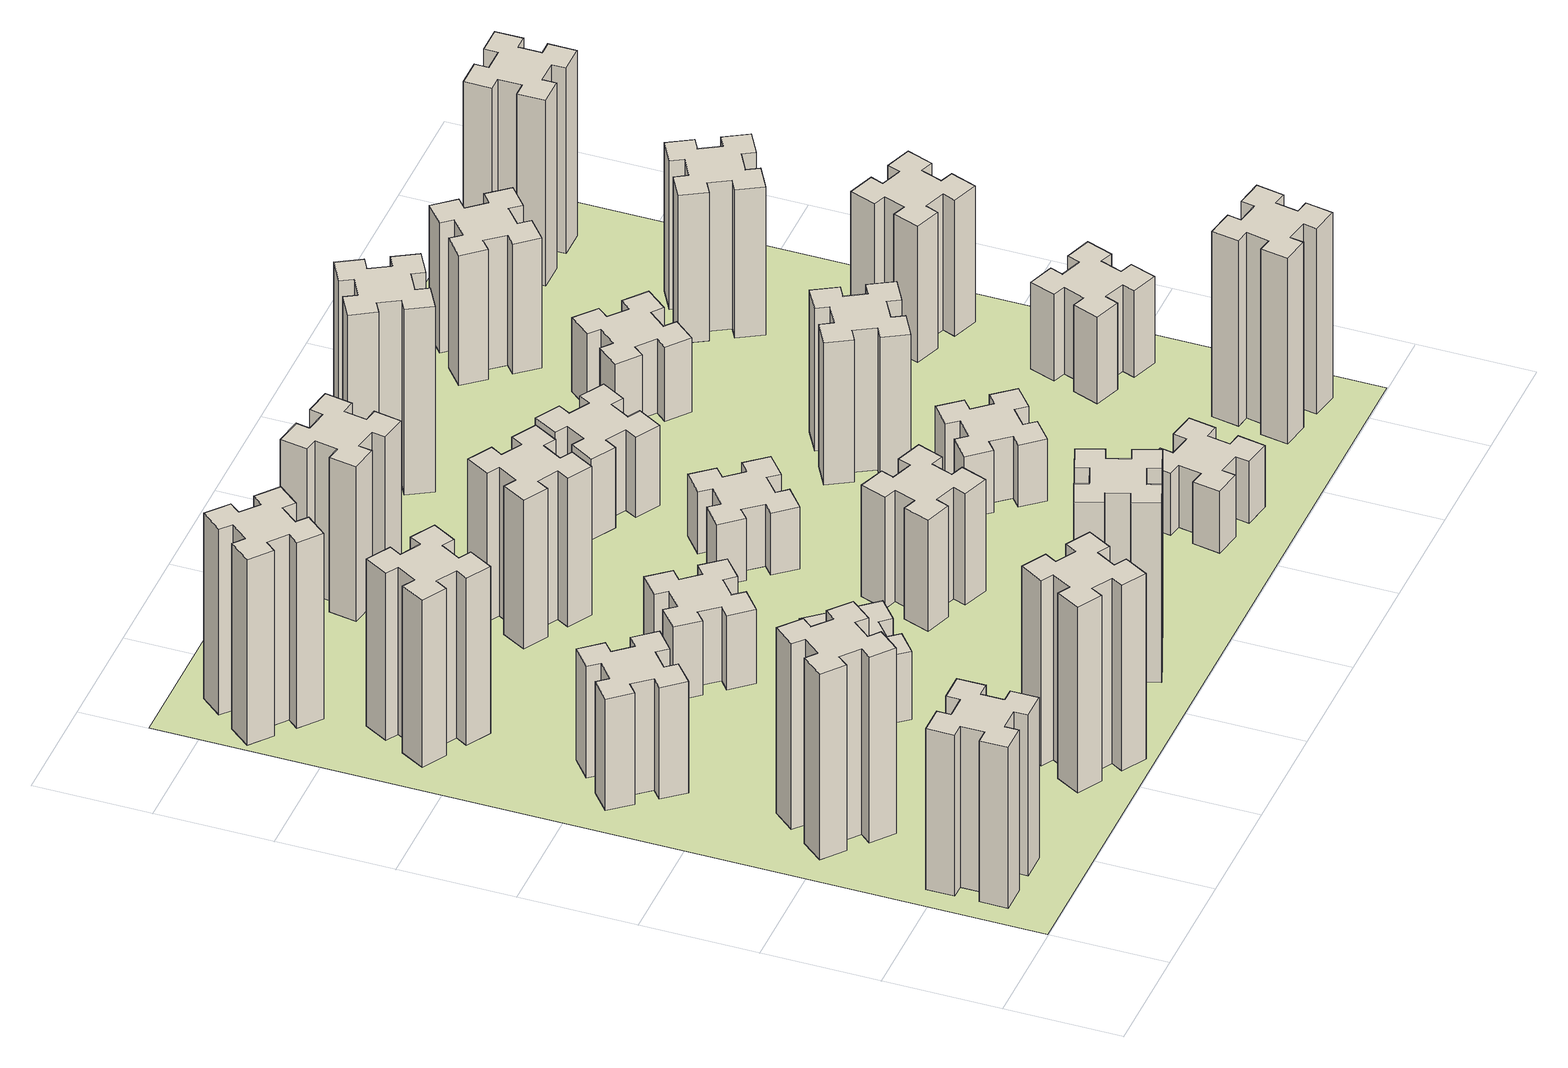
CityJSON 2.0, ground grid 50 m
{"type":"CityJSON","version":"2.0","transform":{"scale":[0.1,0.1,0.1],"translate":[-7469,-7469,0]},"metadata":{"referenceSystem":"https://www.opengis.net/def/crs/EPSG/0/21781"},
"CityObjects":{
"building1":{"type":"Building","attributes":{"class":"1000","function":"1000","usage":"1000","yearOfConstruction":2016,"roofType":"1000","measuredHeight":78,"storeysAboveGround":30,"storeysBelowGround":0},"geometry":[{"type":"Solid","lod":"1","boundaries":[[[[0,1,2,3,4,5,6,7,8,9,10,11,12,13,14,15,16,17,18,19]],[[17,16,20,21]],[[16,15,22,20]],[[15,14,23,22]],[[14,13,24,23]],[[13,12,25,24]],[[12,11,26,25]],[[11,10,27,26]],[[10,9,28,27]],[[9,8,29,28]],[[8,7,30,29]],[[7,6,31,30]],[[6,5,32,31]],[[5,4,33,32]],[[4,3,34,33]],[[3,2,35,34]],[[2,1,36,35]],[[1,0,37,36]],[[0,19,38,37]],[[19,18,39,38]],[[18,17,21,39]],[[24,25,26,27,28,29,30,31,32,33,34,35,36,37,38,39,21,20,22,23]]]]}]},
"building2":{"type":"Building","attributes":{"class":"1000","function":"1000","usage":"1000","yearOfConstruction":2016,"roofType":"1000","measuredHeight":90,"storeysAboveGround":30,"storeysBelowGround":0},"geometry":[{"type":"Solid","lod":"1","boundaries":[[[[40,41,42,43,44,45,46,47,48,49,50,51,52,53,54,55,56,57,58,59]],[[57,56,60,61]],[[56,55,62,60]],[[55,54,63,62]],[[54,53,64,63]],[[53,52,65,64]],[[52,51,66,65]],[[51,50,67,66]],[[50,49,68,67]],[[49,48,69,68]],[[48,47,70,69]],[[47,46,71,70]],[[46,45,72,71]],[[45,44,73,72]],[[44,43,74,73]],[[43,42,75,74]],[[42,41,76,75]],[[41,40,77,76]],[[40,59,78,77]],[[59,58,79,78]],[[58,57,61,79]],[[64,65,66,67,68,69,70,71,72,73,74,75,76,77,78,79,61,60,62,63]]]]}]},
"building3":{"type":"Building","attributes":{"class":"1000","function":"1000","usage":"1000","yearOfConstruction":2016,"roofType":"1000","measuredHeight":54,"storeysAboveGround":30,"storeysBelowGround":0},"geometry":[{"type":"Solid","lod":"1","boundaries":[[[[80,81,82,83,84,85,86,87,88,89,90,91,92,93,94,95,96,97,98,99]],[[97,96,100,101]],[[96,95,102,100]],[[95,94,103,102]],[[94,93,104,103]],[[93,92,105,104]],[[92,91,106,105]],[[91,90,107,106]],[[90,89,108,107]],[[89,88,109,108]],[[88,87,110,109]],[[87,86,111,110]],[[86,85,112,111]],[[85,84,113,112]],[[84,83,114,113]],[[83,82,115,114]],[[82,81,116,115]],[[81,80,117,116]],[[80,99,118,117]],[[99,98,119,118]],[[98,97,101,119]],[[104,105,106,107,108,109,110,111,112,113,114,115,116,117,118,119,101,100,102,103]]]]}]},
"building4":{"type":"Building","attributes":{"class":"1000","function":"1000","usage":"1000","yearOfConstruction":2016,"roofType":"1000","measuredHeight":81,"storeysAboveGround":30,"storeysBelowGround":0},"geometry":[{"type":"Solid","lod":"1","boundaries":[[[[120,121,122,123,124,125,126,127,128,129,130,131,132,133,134,135,136,137,138,139]],[[137,136,140,141]],[[136,135,142,140]],[[135,134,143,142]],[[134,133,144,143]],[[133,132,145,144]],[[132,131,146,145]],[[131,130,147,146]],[[130,129,148,147]],[[129,128,149,148]],[[128,127,150,149]],[[127,126,151,150]],[[126,125,152,151]],[[125,124,153,152]],[[124,123,154,153]],[[123,122,155,154]],[[122,121,156,155]],[[121,120,157,156]],[[120,139,158,157]],[[139,138,159,158]],[[138,137,141,159]],[[144,145,146,147,148,149,150,151,152,153,154,155,156,157,158,159,141,140,142,143]]]]}]},
"building5":{"type":"Building","attributes":{"class":"1000","function":"1000","usage":"1000","yearOfConstruction":2016,"roofType":"1000","measuredHeight":90,"storeysAboveGround":30,"storeysBelowGround":0},"geometry":[{"type":"Solid","lod":"1","boundaries":[[[[160,161,162,163,164,165,166,167,168,169,170,171,172,173,174,175,176,177,178,179]],[[177,176,180,181]],[[176,175,182,180]],[[175,174,183,182]],[[174,173,184,183]],[[173,172,185,184]],[[172,171,186,185]],[[171,170,187,186]],[[170,169,188,187]],[[169,168,189,188]],[[168,167,190,189]],[[167,166,191,190]],[[166,165,192,191]],[[165,164,193,192]],[[164,163,194,193]],[[163,162,195,194]],[[162,161,196,195]],[[161,160,197,196]],[[160,179,198,197]],[[179,178,199,198]],[[178,177,181,199]],[[184,185,186,187,188,189,190,191,192,193,194,195,196,197,198,199,181,180,182,183]]]]}]},
"building6":{"type":"Building","attributes":{"class":"1000","function":"1000","usage":"1000","yearOfConstruction":2016,"roofType":"1000","measuredHeight":90,"storeysAboveGround":30,"storeysBelowGround":0},"geometry":[{"type":"Solid","lod":"1","boundaries":[[[[200,201,202,203,204,205,206,207,208,209,210,211,212,213,214,215,216,217,218,219]],[[217,216,220,221]],[[216,215,222,220]],[[215,214,223,222]],[[214,213,224,223]],[[213,212,225,224]],[[212,211,226,225]],[[211,210,227,226]],[[210,209,228,227]],[[209,208,229,228]],[[208,207,230,229]],[[207,206,231,230]],[[206,205,232,231]],[[205,204,233,232]],[[204,203,234,233]],[[203,202,235,234]],[[202,201,236,235]],[[201,200,237,236]],[[200,219,238,237]],[[219,218,239,238]],[[218,217,221,239]],[[224,225,226,227,228,229,230,231,232,233,234,235,236,237,238,239,221,220,222,223]]]]}]},
"building7":{"type":"Building","attributes":{"class":"1000","function":"1000","usage":"1000","yearOfConstruction":2016,"roofType":"1000","measuredHeight":33,"storeysAboveGround":30,"storeysBelowGround":0},"geometry":[{"type":"Solid","lod":"1","boundaries":[[[[240,241,242,243,244,245,246,247,248,249,250,251,252,253,254,255,256,257,258,259]],[[257,256,260,261]],[[256,255,262,260]],[[255,254,263,262]],[[254,253,264,263]],[[253,252,265,264]],[[252,251,266,265]],[[251,250,267,266]],[[250,249,268,267]],[[249,248,269,268]],[[248,247,270,269]],[[247,246,271,270]],[[246,245,272,271]],[[245,244,273,272]],[[244,243,274,273]],[[243,242,275,274]],[[242,241,276,275]],[[241,240,277,276]],[[240,259,278,277]],[[259,258,279,278]],[[258,257,261,279]],[[264,265,266,267,268,269,270,271,272,273,274,275,276,277,278,279,261,260,262,263]]]]}]},
"building8":{"type":"Building","attributes":{"class":"1000","function":"1000","usage":"1000","yearOfConstruction":2016,"roofType":"1000","measuredHeight":36,"storeysAboveGround":30,"storeysBelowGround":0},"geometry":[{"type":"Solid","lod":"1","boundaries":[[[[280,281,282,283,284,285,286,287,288,289,290,291,292,293,294,295,296,297,298,299]],[[297,296,300,301]],[[296,295,302,300]],[[295,294,303,302]],[[294,293,304,303]],[[293,292,305,304]],[[292,291,306,305]],[[291,290,307,306]],[[290,289,308,307]],[[289,288,309,308]],[[288,287,310,309]],[[287,286,311,310]],[[286,285,312,311]],[[285,284,313,312]],[[284,283,314,313]],[[283,282,315,314]],[[282,281,316,315]],[[281,280,317,316]],[[280,299,318,317]],[[299,298,319,318]],[[298,297,301,319]],[[304,305,306,307,308,309,310,311,312,313,314,315,316,317,318,319,301,300,302,303]]]]}]},
"building9":{"type":"Building","attributes":{"class":"1000","function":"1000","usage":"1000","yearOfConstruction":2016,"roofType":"1000","measuredHeight":87,"storeysAboveGround":30,"storeysBelowGround":0},"geometry":[{"type":"Solid","lod":"1","boundaries":[[[[320,321,322,323,324,325,326,327,328,329,330,331,332,333,334,335,336,337,338,339]],[[337,336,340,341]],[[336,335,342,340]],[[335,334,343,342]],[[334,333,344,343]],[[333,332,345,344]],[[332,331,346,345]],[[331,330,347,346]],[[330,329,348,347]],[[329,328,349,348]],[[328,327,350,349]],[[327,326,351,350]],[[326,325,352,351]],[[325,324,353,352]],[[324,323,354,353]],[[323,322,355,354]],[[322,321,356,355]],[[321,320,357,356]],[[320,339,358,357]],[[339,338,359,358]],[[338,337,341,359]],[[344,345,346,347,348,349,350,351,352,353,354,355,356,357,358,359,341,340,342,343]]]]}]},
"building10":{"type":"Building","attributes":{"class":"1000","function":"1000","usage":"1000","yearOfConstruction":2016,"roofType":"1000","measuredHeight":72,"storeysAboveGround":30,"storeysBelowGround":0},"geometry":[{"type":"Solid","lod":"1","boundaries":[[[[360,361,362,363,364,365,366,367,368,369,370,371,372,373,374,375,376,377,378,379]],[[377,376,380,381]],[[376,375,382,380]],[[375,374,383,382]],[[374,373,384,383]],[[373,372,385,384]],[[372,371,386,385]],[[371,370,387,386]],[[370,369,388,387]],[[369,368,389,388]],[[368,367,390,389]],[[367,366,391,390]],[[366,365,392,391]],[[365,364,393,392]],[[364,363,394,393]],[[363,362,395,394]],[[362,361,396,395]],[[361,360,397,396]],[[360,379,398,397]],[[379,378,399,398]],[[378,377,381,399]],[[384,385,386,387,388,389,390,391,392,393,394,395,396,397,398,399,381,380,382,383]]]]}]},
"building11":{"type":"Building","attributes":{"class":"1000","function":"1000","usage":"1000","yearOfConstruction":2016,"roofType":"1000","measuredHeight":75,"storeysAboveGround":30,"storeysBelowGround":0},"geometry":[{"type":"Solid","lod":"1","boundaries":[[[[400,401,402,403,404,405,406,407,408,409,410,411,412,413,414,415,416,417,418,419]],[[417,416,420,421]],[[416,415,422,420]],[[415,414,423,422]],[[414,413,424,423]],[[413,412,425,424]],[[412,411,426,425]],[[411,410,427,426]],[[410,409,428,427]],[[409,408,429,428]],[[408,407,430,429]],[[407,406,431,430]],[[406,405,432,431]],[[405,404,433,432]],[[404,403,434,433]],[[403,402,435,434]],[[402,401,436,435]],[[401,400,437,436]],[[400,419,438,437]],[[419,418,439,438]],[[418,417,421,439]],[[424,425,426,427,428,429,430,431,432,433,434,435,436,437,438,439,421,420,422,423]]]]}]},
"building12":{"type":"Building","attributes":{"class":"1000","function":"1000","usage":"1000","yearOfConstruction":2016,"roofType":"1000","measuredHeight":54,"storeysAboveGround":30,"storeysBelowGround":0},"geometry":[{"type":"Solid","lod":"1","boundaries":[[[[440,441,442,443,444,445,446,447,448,449,450,451,452,453,454,455,456,457,458,459]],[[457,456,460,461]],[[456,455,462,460]],[[455,454,463,462]],[[454,453,464,463]],[[453,452,465,464]],[[452,451,466,465]],[[451,450,467,466]],[[450,449,468,467]],[[449,448,469,468]],[[448,447,470,469]],[[447,446,471,470]],[[446,445,472,471]],[[445,444,473,472]],[[444,443,474,473]],[[443,442,475,474]],[[442,441,476,475]],[[441,440,477,476]],[[440,459,478,477]],[[459,458,479,478]],[[458,457,461,479]],[[464,465,466,467,468,469,470,471,472,473,474,475,476,477,478,479,461,460,462,463]]]]}]},
"building13":{"type":"Building","attributes":{"class":"1000","function":"1000","usage":"1000","yearOfConstruction":2016,"roofType":"1000","measuredHeight":30,"storeysAboveGround":30,"storeysBelowGround":0},"geometry":[{"type":"Solid","lod":"1","boundaries":[[[[480,481,482,483,484,485,486,487,488,489,490,491,492,493,494,495,496,497,498,499]],[[497,496,500,501]],[[496,495,502,500]],[[495,494,503,502]],[[494,493,504,503]],[[493,492,505,504]],[[492,491,506,505]],[[491,490,507,506]],[[490,489,508,507]],[[489,488,509,508]],[[488,487,510,509]],[[487,486,511,510]],[[486,485,512,511]],[[485,484,513,512]],[[484,483,514,513]],[[483,482,515,514]],[[482,481,516,515]],[[481,480,517,516]],[[480,499,518,517]],[[499,498,519,518]],[[498,497,501,519]],[[504,505,506,507,508,509,510,511,512,513,514,515,516,517,518,519,501,500,502,503]]]]}]},
"building14":{"type":"Building","attributes":{"class":"1000","function":"1000","usage":"1000","yearOfConstruction":2016,"roofType":"1000","measuredHeight":39,"storeysAboveGround":30,"storeysBelowGround":0},"geometry":[{"type":"Solid","lod":"1","boundaries":[[[[520,521,522,523,524,525,526,527,528,529,530,531,532,533,534,535,536,537,538,539]],[[537,536,540,541]],[[536,535,542,540]],[[535,534,543,542]],[[534,533,544,543]],[[533,532,545,544]],[[532,531,546,545]],[[531,530,547,546]],[[530,529,548,547]],[[529,528,549,548]],[[528,527,550,549]],[[527,526,551,550]],[[526,525,552,551]],[[525,524,553,552]],[[524,523,554,553]],[[523,522,555,554]],[[522,521,556,555]],[[521,520,557,556]],[[520,539,558,557]],[[539,538,559,558]],[[538,537,541,559]],[[544,545,546,547,548,549,550,551,552,553,554,555,556,557,558,559,541,540,542,543]]]]}]},
"building15":{"type":"Building","attributes":{"class":"1000","function":"1000","usage":"1000","yearOfConstruction":2016,"roofType":"1000","measuredHeight":30,"storeysAboveGround":30,"storeysBelowGround":0},"geometry":[{"type":"Solid","lod":"1","boundaries":[[[[560,561,562,563,564,565,566,567,568,569,570,571,572,573,574,575,576,577,578,579]],[[577,576,580,581]],[[576,575,582,580]],[[575,574,583,582]],[[574,573,584,583]],[[573,572,585,584]],[[572,571,586,585]],[[571,570,587,586]],[[570,569,588,587]],[[569,568,589,588]],[[568,567,590,589]],[[567,566,591,590]],[[566,565,592,591]],[[565,564,593,592]],[[564,563,594,593]],[[563,562,595,594]],[[562,561,596,595]],[[561,560,597,596]],[[560,579,598,597]],[[579,578,599,598]],[[578,577,581,599]],[[584,585,586,587,588,589,590,591,592,593,594,595,596,597,598,599,581,580,582,583]]]]}]},
"building16":{"type":"Building","attributes":{"class":"1000","function":"1000","usage":"1000","yearOfConstruction":2016,"roofType":"1000","measuredHeight":90,"storeysAboveGround":30,"storeysBelowGround":0},"geometry":[{"type":"Solid","lod":"1","boundaries":[[[[600,601,602,603,604,605,606,607,608,609,610,611,612,613,614,615,616,617,618,619]],[[617,616,620,621]],[[616,615,622,620]],[[615,614,623,622]],[[614,613,624,623]],[[613,612,625,624]],[[612,611,626,625]],[[611,610,627,626]],[[610,609,628,627]],[[609,608,629,628]],[[608,607,630,629]],[[607,606,631,630]],[[606,605,632,631]],[[605,604,633,632]],[[604,603,634,633]],[[603,602,635,634]],[[602,601,636,635]],[[601,600,637,636]],[[600,619,638,637]],[[619,618,639,638]],[[618,617,621,639]],[[624,625,626,627,628,629,630,631,632,633,634,635,636,637,638,639,621,620,622,623]]]]}]},
"building17":{"type":"Building","attributes":{"class":"1000","function":"1000","usage":"1000","yearOfConstruction":2016,"roofType":"1000","measuredHeight":30,"storeysAboveGround":30,"storeysBelowGround":0},"geometry":[{"type":"Solid","lod":"1","boundaries":[[[[640,641,642,643,644,645,646,647,648,649,650,651,652,653,654,655,656,657,658,659]],[[657,656,660,661]],[[656,655,662,660]],[[655,654,663,662]],[[654,653,664,663]],[[653,652,665,664]],[[652,651,666,665]],[[651,650,667,666]],[[650,649,668,667]],[[649,648,669,668]],[[648,647,670,669]],[[647,646,671,670]],[[646,645,672,671]],[[645,644,673,672]],[[644,643,674,673]],[[643,642,675,674]],[[642,641,676,675]],[[641,640,677,676]],[[640,659,678,677]],[[659,658,679,678]],[[658,657,661,679]],[[664,665,666,667,668,669,670,671,672,673,674,675,676,677,678,679,661,660,662,663]]]]}]},
"building18":{"type":"Building","attributes":{"class":"1000","function":"1000","usage":"1000","yearOfConstruction":2016,"roofType":"1000","measuredHeight":69,"storeysAboveGround":30,"storeysBelowGround":0},"geometry":[{"type":"Solid","lod":"1","boundaries":[[[[680,681,682,683,684,685,686,687,688,689,690,691,692,693,694,695,696,697,698,699]],[[697,696,700,701]],[[696,695,702,700]],[[695,694,703,702]],[[694,693,704,703]],[[693,692,705,704]],[[692,691,706,705]],[[691,690,707,706]],[[690,689,708,707]],[[689,688,709,708]],[[688,687,710,709]],[[687,686,711,710]],[[686,685,712,711]],[[685,684,713,712]],[[684,683,714,713]],[[683,682,715,714]],[[682,681,716,715]],[[681,680,717,716]],[[680,699,718,717]],[[699,698,719,718]],[[698,697,701,719]],[[704,705,706,707,708,709,710,711,712,713,714,715,716,717,718,719,701,700,702,703]]]]}]},
"building19":{"type":"Building","attributes":{"class":"1000","function":"1000","usage":"1000","yearOfConstruction":2016,"roofType":"1000","measuredHeight":36,"storeysAboveGround":30,"storeysBelowGround":0},"geometry":[{"type":"Solid","lod":"1","boundaries":[[[[720,721,722,723,724,725,726,727,728,729,730,731,732,733,734,735,736,737,738,739]],[[737,736,740,741]],[[736,735,742,740]],[[735,734,743,742]],[[734,733,744,743]],[[733,732,745,744]],[[732,731,746,745]],[[731,730,747,746]],[[730,729,748,747]],[[729,728,749,748]],[[728,727,750,749]],[[727,726,751,750]],[[726,725,752,751]],[[725,724,753,752]],[[724,723,754,753]],[[723,722,755,754]],[[722,721,756,755]],[[721,720,757,756]],[[720,739,758,757]],[[739,738,759,758]],[[738,737,741,759]],[[744,745,746,747,748,749,750,751,752,753,754,755,756,757,758,759,741,740,742,743]]]]}]},
"building20":{"type":"Building","attributes":{"class":"1000","function":"1000","usage":"1000","yearOfConstruction":2016,"roofType":"1000","measuredHeight":90,"storeysAboveGround":30,"storeysBelowGround":0},"geometry":[{"type":"Solid","lod":"1","boundaries":[[[[760,761,762,763,764,765,766,767,768,769,770,771,772,773,774,775,776,777,778,779]],[[777,776,780,781]],[[776,775,782,780]],[[775,774,783,782]],[[774,773,784,783]],[[773,772,785,784]],[[772,771,786,785]],[[771,770,787,786]],[[770,769,788,787]],[[769,768,789,788]],[[768,767,790,789]],[[767,766,791,790]],[[766,765,792,791]],[[765,764,793,792]],[[764,763,794,793]],[[763,762,795,794]],[[762,761,796,795]],[[761,760,797,796]],[[760,779,798,797]],[[779,778,799,798]],[[778,777,781,799]],[[784,785,786,787,788,789,790,791,792,793,794,795,796,797,798,799,781,780,782,783]]]]}]},
"building21":{"type":"Building","attributes":{"class":"1000","function":"1000","usage":"1000","yearOfConstruction":2016,"roofType":"1000","measuredHeight":63,"storeysAboveGround":30,"storeysBelowGround":0},"geometry":[{"type":"Solid","lod":"1","boundaries":[[[[800,801,802,803,804,805,806,807,808,809,810,811,812,813,814,815,816,817,818,819]],[[817,816,820,821]],[[816,815,822,820]],[[815,814,823,822]],[[814,813,824,823]],[[813,812,825,824]],[[812,811,826,825]],[[811,810,827,826]],[[810,809,828,827]],[[809,808,829,828]],[[808,807,830,829]],[[807,806,831,830]],[[806,805,832,831]],[[805,804,833,832]],[[804,803,834,833]],[[803,802,835,834]],[[802,801,836,835]],[[801,800,837,836]],[[800,819,838,837]],[[819,818,839,838]],[[818,817,821,839]],[[824,825,826,827,828,829,830,831,832,833,834,835,836,837,838,839,821,820,822,823]]]]}]},
"building22":{"type":"Building","attributes":{"class":"1000","function":"1000","usage":"1000","yearOfConstruction":2016,"roofType":"1000","measuredHeight":42,"storeysAboveGround":30,"storeysBelowGround":0},"geometry":[{"type":"Solid","lod":"1","boundaries":[[[[840,841,842,843,844,845,846,847,848,849,850,851,852,853,854,855,856,857,858,859]],[[857,856,860,861]],[[856,855,862,860]],[[855,854,863,862]],[[854,853,864,863]],[[853,852,865,864]],[[852,851,866,865]],[[851,850,867,866]],[[850,849,868,867]],[[849,848,869,868]],[[848,847,870,869]],[[847,846,871,870]],[[846,845,872,871]],[[845,844,873,872]],[[844,843,874,873]],[[843,842,875,874]],[[842,841,876,875]],[[841,840,877,876]],[[840,859,878,877]],[[859,858,879,878]],[[858,857,861,879]],[[864,865,866,867,868,869,870,871,872,873,874,875,876,877,878,879,861,860,862,863]]]]}]},
"building23":{"type":"Building","attributes":{"class":"1000","function":"1000","usage":"1000","yearOfConstruction":2016,"roofType":"1000","measuredHeight":66,"storeysAboveGround":30,"storeysBelowGround":0},"geometry":[{"type":"Solid","lod":"1","boundaries":[[[[880,881,882,883,884,885,886,887,888,889,890,891,892,893,894,895,896,897,898,899]],[[897,896,900,901]],[[896,895,902,900]],[[895,894,903,902]],[[894,893,904,903]],[[893,892,905,904]],[[892,891,906,905]],[[891,890,907,906]],[[890,889,908,907]],[[889,888,909,908]],[[888,887,910,909]],[[887,886,911,910]],[[886,885,912,911]],[[885,884,913,912]],[[884,883,914,913]],[[883,882,915,914]],[[882,881,916,915]],[[881,880,917,916]],[[880,899,918,917]],[[899,898,919,918]],[[898,897,901,919]],[[904,905,906,907,908,909,910,911,912,913,914,915,916,917,918,919,901,900,902,903]]]]}]},
"building24":{"type":"Building","attributes":{"class":"1000","function":"1000","usage":"1000","yearOfConstruction":2016,"roofType":"1000","measuredHeight":72,"storeysAboveGround":30,"storeysBelowGround":0},"geometry":[{"type":"Solid","lod":"1","boundaries":[[[[920,921,922,923,924,925,926,927,928,929,930,931,932,933,934,935,936,937,938,939]],[[937,936,940,941]],[[936,935,942,940]],[[935,934,943,942]],[[934,933,944,943]],[[933,932,945,944]],[[932,931,946,945]],[[931,930,947,946]],[[930,929,948,947]],[[929,928,949,948]],[[928,927,950,949]],[[927,926,951,950]],[[926,925,952,951]],[[925,924,953,952]],[[924,923,954,953]],[[923,922,955,954]],[[922,921,956,955]],[[921,920,957,956]],[[920,939,958,957]],[[939,938,959,958]],[[938,937,941,959]],[[944,945,946,947,948,949,950,951,952,953,954,955,956,957,958,959,941,940,942,943]]]]}]},
"building25":{"type":"Building","attributes":{"class":"1000","function":"1000","usage":"1000","yearOfConstruction":2016,"roofType":"1000","measuredHeight":90,"storeysAboveGround":30,"storeysBelowGround":0},"geometry":[{"type":"Solid","lod":"1","boundaries":[[[[960,961,962,963,964,965,966,967,968,969,970,971,972,973,974,975,976,977,978,979]],[[977,976,980,981]],[[976,975,982,980]],[[975,974,983,982]],[[974,973,984,983]],[[973,972,985,984]],[[972,971,986,985]],[[971,970,987,986]],[[970,969,988,987]],[[969,968,989,988]],[[968,967,990,989]],[[967,966,991,990]],[[966,965,992,991]],[[965,964,993,992]],[[964,963,994,993]],[[963,962,995,994]],[[962,961,996,995]],[[961,960,997,996]],[[960,979,998,997]],[[979,978,999,998]],[[978,977,981,999]],[[984,985,986,987,988,989,990,991,992,993,994,995,996,997,998,999,981,980,982,983]]]]}]},
"landuse1":{"type":"LandUse","attributes":{"name":"plot1","function":"1010"},"geometry":[{"type":"MultiSurface","lod":"1","boundaries":[[[1000,1001,1002,1003]]]}]}
},
"vertices":[
[165,425,0],[165,325,0],[105,325,0],[105,205,0],[225,205,0],[225,265,0],[325,265,0],[325,205,0],[445,205,0],[445,325,0],[385,325,0],[385,425,0],[445,425,0],[445,545,0],[325,545,0],[325,485,0],[225,485,0],[225,545,0],[105,545,0],[105,425,0],[225,485,780],[225,545,780],[325,485,780],[325,545,780],[445,545,780],[445,425,780],[385,425,780],[385,325,780],[445,325,780],[445,205,780],[325,205,780],[325,265,780],[225,265,780],[225,205,780],[105,205,780],[105,325,780],[165,325,780],[165,425,780],[105,425,780],[105,545,780],
[484,1067,0],[408,1132,0],[446,1178,0],[354,1255,0],[277,1163,0],[323,1124,0],[259,1048,0],[213,1086,0],[136,994,0],[228,917,0],[266,963,0],[343,899,0],[304,853,0],[396,776,0],[473,868,0],[427,906,0],[492,983,0],[538,944,0],[615,1036,0],[523,1113,0],[492,983,900],[538,944,900],[427,906,900],[473,868,900],[396,776,900],[304,853,900],[343,899,900],[266,963,900],[228,917,900],[136,994,900],[213,1086,900],[259,1048,900],[323,1124,900],[277,1163,900],[354,1255,900],[446,1178,900],[408,1132,900],[484,1067,900],[523,1113,900],[615,1036,900],
[492,1888,0],[427,1964,0],[473,2003,0],[396,2095,0],[304,2018,0],[343,1972,0],[266,1907,0],[228,1953,0],[136,1876,0],[213,1784,0],[259,1823,0],[323,1746,0],[277,1708,0],[354,1616,0],[446,1693,0],[408,1739,0],[484,1803,0],[523,1757,0],[615,1834,0],[538,1926,0],[484,1803,540],[523,1757,540],[408,1739,540],[446,1693,540],[354,1616,540],[277,1708,540],[323,1746,540],[259,1823,540],[213,1784,540],[136,1876,540],[228,1953,540],[266,1907,540],[343,1972,540],[304,2018,540],[396,2095,540],[473,2003,540],[427,1964,540],[492,1888,540],[538,1926,540],[615,1834,540],
[446,2597,0],[496,2684,0],[548,2654,0],[608,2758,0],[504,2818,0],[474,2766,0],[387,2816,0],[417,2868,0],[313,2928,0],[253,2824,0],[305,2794,0],[255,2707,0],[203,2737,0],[143,2633,0],[247,2573,0],[277,2625,0],[364,2575,0],[334,2523,0],[438,2463,0],[498,2567,0],[364,2575,810],[334,2523,810],[277,2625,810],[247,2573,810],[143,2633,810],[203,2737,810],[255,2707,810],[305,2794,810],[253,2824,810],[313,2928,810],[417,2868,810],[387,2816,810],[474,2766,810],[504,2818,810],[608,2758,810],[548,2654,810],[496,2684,810],[446,2597,810],[498,2567,810],[438,2463,810],
[1214,346,0],[1127,396,0],[1157,448,0],[1053,508,0],[993,404,0],[1045,374,0],[995,287,0],[943,317,0],[883,213,0],[987,153,0],[1017,205,0],[1104,155,0],[1074,103,0],[1178,43,0],[1238,147,0],[1186,177,0],[1236,264,0],[1288,234,0],[1348,338,0],[1244,398,0],[1236,264,900],[1288,234,900],[1186,177,900],[1238,147,900],[1178,43,900],[1074,103,900],[1104,155,900],[1017,205,900],[987,153,900],[883,213,900],[943,317,900],[995,287,900],[1045,374,900],[993,404,900],[1053,508,900],[1157,448,900],[1127,396,900],[1214,346,900],[1244,398,900],[1348,338,900],
[384,3387,0],[308,3452,0],[346,3498,0],[254,3575,0],[177,3483,0],[223,3444,0],[159,3368,0],[113,3406,0],[36,3314,0],[128,3237,0],[166,3283,0],[243,3219,0],[204,3173,0],[296,3096,0],[373,3188,0],[327,3226,0],[392,3303,0],[438,3264,0],[515,3356,0],[423,3433,0],[392,3303,900],[438,3264,900],[327,3226,900],[373,3188,900],[296,3096,900],[204,3173,900],[243,3219,900],[166,3283,900],[128,3237,900],[36,3314,900],[113,3406,900],[159,3368,900],[223,3444,900],[177,3483,900],[254,3575,900],[346,3498,900],[308,3452,900],[384,3387,900],[423,3433,900],[515,3356,900],
[1083,1332,0],[1006,1267,0],[968,1313,0],[876,1236,0],[953,1144,0],[999,1183,0],[1063,1106,0],[1017,1068,0],[1094,976,0],[1186,1053,0],[1148,1099,0],[1224,1163,0],[1263,1117,0],[1355,1194,0],[1278,1286,0],[1232,1248,0],[1167,1324,0],[1213,1363,0],[1136,1455,0],[1044,1378,0],[1167,1324,330],[1213,1363,330],[1232,1248,330],[1278,1286,330],[1355,1194,330],[1263,1117,330],[1224,1163,330],[1148,1099,330],[1186,1053,330],[1094,976,330],[1017,1068,330],[1063,1106,330],[999,1183,330],[953,1144,330],[876,1236,330],[968,1313,330],[1006,1267,330],[1083,1332,330],[1044,1378,330],[1136,1455,330],
[1083,1972,0],[1006,1907,0],[968,1953,0],[876,1876,0],[953,1784,0],[999,1823,0],[1063,1746,0],[1017,1708,0],[1094,1616,0],[1186,1693,0],[1148,1739,0],[1224,1803,0],[1263,1757,0],[1355,1834,0],[1278,1926,0],[1232,1888,0],[1167,1964,0],[1213,2003,0],[1136,2095,0],[1044,2018,0],[1167,1964,360],[1213,2003,360],[1232,1888,360],[1278,1926,360],[1355,1834,360],[1263,1757,360],[1224,1803,360],[1148,1739,360],[1186,1693,360],[1094,1616,360],[1017,1708,360],[1063,1746,360],[999,1823,360],[953,1784,360],[876,1876,360],[968,1953,360],[1006,1907,360],[1083,1972,360],[1044,2018,360],[1136,2095,360],
[1765,496,0],[1671,462,0],[1650,518,0],[1537,477,0],[1579,364,0],[1635,385,0],[1669,291,0],[1613,270,0],[1654,157,0],[1767,199,0],[1746,255,0],[1840,289,0],[1860,233,0],[1973,274,0],[1932,387,0],[1876,366,0],[1842,460,0],[1898,480,0],[1857,593,0],[1744,552,0],[1842,460,870],[1898,480,870],[1876,366,870],[1932,387,870],[1973,274,870],[1860,233,870],[1840,289,870],[1746,255,870],[1767,199,870],[1654,157,870],[1613,270,870],[1669,291,870],[1635,385,870],[1579,364,870],[1537,477,870],[1650,518,870],[1671,462,870],[1765,496,870],[1744,552,870],[1857,593,870],
[1314,2666,0],[1227,2716,0],[1257,2768,0],[1153,2828,0],[1093,2724,0],[1145,2694,0],[1095,2607,0],[1043,2637,0],[983,2533,0],[1087,2473,0],[1117,2525,0],[1204,2475,0],[1174,2423,0],[1278,2363,0],[1338,2467,0],[1286,2497,0],[1336,2584,0],[1388,2554,0],[1448,2658,0],[1344,2718,0],[1336,2584,720],[1388,2554,720],[1286,2497,720],[1338,2467,720],[1278,2363,720],[1174,2423,720],[1204,2475,720],[1117,2525,720],[1087,2473,720],[983,2533,720],[1043,2637,720],[1095,2607,720],[1145,2694,720],[1093,2724,720],[1153,2828,720],[1257,2768,720],[1227,2716,720],[1314,2666,720],[1344,2718,720],[1448,2658,720],
[1016,3404,0],[998,3305,0],[939,3316,0],[918,3197,0],[1037,3177,0],[1047,3236,0],[1145,3218,0],[1135,3159,0],[1253,3138,0],[1274,3257,0],[1215,3267,0],[1232,3365,0],[1291,3355,0],[1312,3473,0],[1194,3494,0],[1184,3435,0],[1085,3452,0],[1096,3511,0],[977,3532,0],[957,3414,0],[1085,3452,750],[1096,3511,750],[1184,3435,750],[1194,3494,750],[1312,3473,750],[1291,3355,750],[1232,3365,750],[1215,3267,750],[1274,3257,750],[1253,3138,750],[1135,3159,750],[1145,3218,750],[1047,3236,750],[1037,3177,750],[918,3197,750],[939,3316,750],[998,3305,750],[1016,3404,750],[957,3414,750],[977,3532,750],
[1769,1300,0],[1735,1206,0],[1679,1227,0],[1637,1114,0],[1750,1073,0],[1771,1129,0],[1865,1095,0],[1844,1039,0],[1957,997,0],[1998,1110,0],[1942,1131,0],[1976,1225,0],[2032,1204,0],[2073,1317,0],[1960,1358,0],[1940,1302,0],[1846,1336,0],[1867,1392,0],[1754,1433,0],[1713,1320,0],[1846,1336,540],[1867,1392,540],[1940,1302,540],[1960,1358,540],[2073,1317,540],[2032,1204,540],[1976,1225,540],[1942,1131,540],[1998,1110,540],[1957,997,540],[1844,1039,540],[1865,1095,540],[1771,1129,540],[1750,1073,540],[1637,1114,540],[1679,1227,540],[1735,1206,540],[1769,1300,540],[1713,1320,540],[1754,1433,540],
[1972,1988,0],[1907,2064,0],[1953,2103,0],[1876,2195,0],[1784,2118,0],[1823,2072,0],[1746,2007,0],[1708,2053,0],[1616,1976,0],[1693,1884,0],[1739,1923,0],[1803,1846,0],[1757,1808,0],[1834,1716,0],[1926,1793,0],[1888,1839,0],[1964,1903,0],[2003,1857,0],[2095,1934,0],[2018,2026,0],[1964,1903,300],[2003,1857,300],[1888,1839,300],[1926,1793,300],[1834,1716,300],[1757,1808,300],[1803,1846,300],[1739,1923,300],[1693,1884,300],[1616,1976,300],[1708,2053,300],[1746,2007,300],[1823,2072,300],[1784,2118,300],[1876,2195,300],[1953,2103,300],[1907,2064,300],[1972,1988,300],[2018,2026,300],[2095,1934,300],
[2026,2497,0],[2076,2584,0],[2128,2554,0],[2188,2658,0],[2084,2718,0],[2054,2666,0],[1967,2716,0],[1997,2768,0],[1893,2828,0],[1833,2724,0],[1885,2694,0],[1835,2607,0],[1783,2637,0],[1723,2533,0],[1827,2473,0],[1857,2525,0],[1944,2475,0],[1914,2423,0],[2018,2363,0],[2078,2467,0],[1944,2475,390],[1914,2423,390],[1857,2525,390],[1827,2473,390],[1723,2533,390],[1783,2637,390],[1835,2607,390],[1885,2694,390],[1833,2724,390],[1893,2828,390],[1997,2768,390],[1967,2716,390],[2054,2666,390],[2084,2718,390],[2188,2658,390],[2128,2554,390],[2076,2584,390],[2026,2497,390],[2078,2467,390],[2018,2363,390],
[2596,444,0],[2578,345,0],[2519,356,0],[2498,237,0],[2617,217,0],[2627,276,0],[2725,258,0],[2715,199,0],[2833,178,0],[2854,297,0],[2795,307,0],[2812,405,0],[2871,395,0],[2892,513,0],[2774,534,0],[2764,475,0],[2665,492,0],[2676,551,0],[2557,572,0],[2537,454,0],[2665,492,300],[2676,551,300],[2764,475,300],[2774,534,300],[2892,513,300],[2871,395,300],[2812,405,300],[2795,307,300],[2854,297,300],[2833,178,300],[2715,199,300],[2725,258,300],[2627,276,300],[2617,217,300],[2498,237,300],[2519,356,300],[2578,345,300],[2596,444,300],[2537,454,300],[2557,572,300],
[1844,3556,0],[1757,3506,0],[1727,3558,0],[1623,3498,0],[1683,3394,0],[1735,3424,0],[1785,3337,0],[1733,3307,0],[1793,3203,0],[1897,3263,0],[1867,3315,0],[1954,3365,0],[1984,3313,0],[2088,3373,0],[2028,3477,0],[1976,3447,0],[1926,3534,0],[1978,3564,0],[1918,3668,0],[1814,3608,0],[1926,3534,900],[1978,3564,900],[1976,3447,900],[2028,3477,900],[2088,3373,900],[1984,3313,900],[1954,3365,900],[1867,3315,900],[1897,3263,900],[1793,3203,900],[1733,3307,900],[1785,3337,900],[1735,3424,900],[1683,3394,900],[1623,3498,900],[1727,3558,900],[1757,3506,900],[1844,3556,900],[1814,3608,900],[1918,3668,900],
[2628,1099,0],[2704,1163,0],[2743,1117,0],[2835,1194,0],[2758,1286,0],[2712,1248,0],[2647,1324,0],[2693,1363,0],[2616,1455,0],[2524,1378,0],[2563,1332,0],[2486,1267,0],[2448,1313,0],[2356,1236,0],[2433,1144,0],[2479,1183,0],[2543,1106,0],[2497,1068,0],[2574,976,0],[2666,1053,0],[2543,1106,300],[2497,1068,300],[2479,1183,300],[2433,1144,300],[2356,1236,300],[2448,1313,300],[2486,1267,300],[2563,1332,300],[2524,1378,300],[2616,1455,300],[2693,1363,300],[2647,1324,300],[2712,1248,300],[2758,1286,300],[2835,1194,300],[2743,1117,300],[2704,1163,300],[2628,1099,300],[2666,1053,300],[2574,976,300],
[2475,1744,0],[2525,1657,0],[2473,1627,0],[2533,1523,0],[2637,1583,0],[2607,1635,0],[2694,1685,0],[2724,1633,0],[2828,1693,0],[2768,1797,0],[2716,1767,0],[2666,1854,0],[2718,1884,0],[2658,1988,0],[2554,1928,0],[2584,1876,0],[2497,1826,0],[2467,1878,0],[2363,1818,0],[2423,1714,0],[2497,1826,690],[2467,1878,690],[2584,1876,690],[2554,1928,690],[2658,1988,690],[2718,1884,690],[2666,1854,690],[2716,1767,690],[2768,1797,690],[2828,1693,690],[2724,1633,690],[2694,1685,690],[2607,1635,690],[2637,1583,690],[2533,1523,690],[2473,1627,690],[2525,1657,690],[2475,1744,690],[2423,1714,690],[2363,1818,690],
[2486,2643,0],[2563,2579,0],[2524,2533,0],[2616,2456,0],[2693,2548,0],[2647,2586,0],[2712,2663,0],[2758,2624,0],[2835,2716,0],[2743,2793,0],[2704,2747,0],[2628,2812,0],[2666,2858,0],[2574,2935,0],[2497,2843,0],[2543,2804,0],[2479,2728,0],[2433,2766,0],[2356,2674,0],[2448,2597,0],[2479,2728,360],[2433,2766,360],[2543,2804,360],[2497,2843,360],[2574,2935,360],[2666,2858,360],[2628,2812,360],[2704,2747,360],[2743,2793,360],[2835,2716,360],[2758,2624,360],[2712,2663,360],[2647,2586,360],[2693,2548,360],[2616,2456,360],[2524,2533,360],[2563,2579,360],[2486,2643,360],[2448,2597,360],[2356,2674,360],
[3504,475,0],[3405,492,0],[3416,551,0],[3297,572,0],[3277,454,0],[3336,444,0],[3318,345,0],[3259,356,0],[3238,237,0],[3357,217,0],[3367,276,0],[3465,258,0],[3455,199,0],[3573,178,0],[3594,297,0],[3535,307,0],[3552,405,0],[3611,395,0],[3632,513,0],[3514,534,0],[3552,405,900],[3611,395,900],[3535,307,900],[3594,297,900],[3573,178,900],[3455,199,900],[3465,258,900],[3367,276,900],[3357,217,900],[3238,237,900],[3259,356,900],[3318,345,900],[3336,444,900],[3277,454,900],[3297,572,900],[3416,551,900],[3405,492,900],[3504,475,900],[3514,534,900],[3632,513,900],
[2812,3368,0],[2747,3444,0],[2793,3483,0],[2716,3575,0],[2624,3498,0],[2663,3452,0],[2586,3387,0],[2548,3433,0],[2456,3356,0],[2533,3264,0],[2579,3303,0],[2643,3226,0],[2597,3188,0],[2674,3096,0],[2766,3173,0],[2728,3219,0],[2804,3283,0],[2843,3237,0],[2935,3314,0],[2858,3406,0],[2804,3283,630],[2843,3237,630],[2728,3219,630],[2766,3173,630],[2674,3096,630],[2597,3188,630],[2643,3226,630],[2579,3303,630],[2533,3264,630],[2456,3356,630],[2548,3433,630],[2586,3387,630],[2663,3452,630],[2624,3498,630],[2716,3575,630],[2793,3483,630],[2747,3444,630],[2812,3368,630],[2858,3406,630],[2935,3314,630],
[3351,1029,0],[3445,995,0],[3424,939,0],[3537,897,0],[3578,1010,0],[3522,1031,0],[3556,1125,0],[3612,1104,0],[3653,1217,0],[3540,1258,0],[3520,1202,0],[3426,1236,0],[3447,1292,0],[3334,1333,0],[3293,1220,0],[3349,1200,0],[3315,1106,0],[3259,1127,0],[3217,1014,0],[3330,973,0],[3315,1106,420],[3259,1127,420],[3349,1200,420],[3293,1220,420],[3334,1333,420],[3447,1292,420],[3426,1236,420],[3520,1202,420],[3540,1258,420],[3653,1217,420],[3612,1104,420],[3556,1125,420],[3522,1031,420],[3578,1010,420],[3537,897,420],[3424,939,420],[3445,995,420],[3351,1029,420],[3330,973,420],[3217,1014,420],
[3520,1942,0],[3426,1976,0],[3447,2032,0],[3334,2073,0],[3293,1960,0],[3349,1940,0],[3315,1846,0],[3259,1867,0],[3217,1754,0],[3330,1713,0],[3351,1769,0],[3445,1735,0],[3424,1679,0],[3537,1637,0],[3578,1750,0],[3522,1771,0],[3556,1865,0],[3612,1844,0],[3653,1957,0],[3540,1998,0],[3556,1865,660],[3612,1844,660],[3522,1771,660],[3578,1750,660],[3537,1637,660],[3424,1679,660],[3445,1735,660],[3351,1769,660],[3330,1713,660],[3217,1754,660],[3259,1867,660],[3315,1846,660],[3349,1940,660],[3293,1960,660],[3334,2073,660],[3447,2032,660],[3426,1976,660],[3520,1942,660],[3540,1998,660],[3653,1957,660],
[3247,2475,0],[3334,2525,0],[3364,2473,0],[3468,2533,0],[3408,2637,0],[3356,2607,0],[3306,2694,0],[3358,2724,0],[3298,2828,0],[3194,2768,0],[3224,2716,0],[3137,2666,0],[3107,2718,0],[3003,2658,0],[3063,2554,0],[3115,2584,0],[3165,2497,0],[3113,2467,0],[3173,2363,0],[3277,2423,0],[3165,2497,720],[3113,2467,720],[3115,2584,720],[3063,2554,720],[3003,2658,720],[3107,2718,720],[3137,2666,720],[3224,2716,720],[3194,2768,720],[3298,2828,720],[3358,2724,720],[3306,2694,720],[3356,2607,720],[3408,2637,720],[3468,2533,720],[3364,2473,720],[3334,2525,720],[3247,2475,720],[3277,2423,720],[3173,2363,720],
[3285,3325,0],[3385,3325,0],[3385,3265,0],[3505,3265,0],[3505,3385,0],[3445,3385,0],[3445,3485,0],[3505,3485,0],[3505,3605,0],[3385,3605,0],[3385,3545,0],[3285,3545,0],[3285,3605,0],[3165,3605,0],[3165,3485,0],[3225,3485,0],[3225,3385,0],[3165,3385,0],[3165,3265,0],[3285,3265,0],[3225,3385,900],[3165,3385,900],[3225,3485,900],[3165,3485,900],[3165,3605,900],[3285,3605,900],[3285,3545,900],[3385,3545,900],[3385,3605,900],[3505,3605,900],[3505,3485,900],[3445,3485,900],[3445,3385,900],[3505,3385,900],[3505,3265,900],[3385,3265,900],[3385,3325,900],[3285,3325,900],[3285,3265,900],[3165,3265,900],
[5,3705,0],[3705,3705,0],[3705,5,0],[5,5,0]
]}
